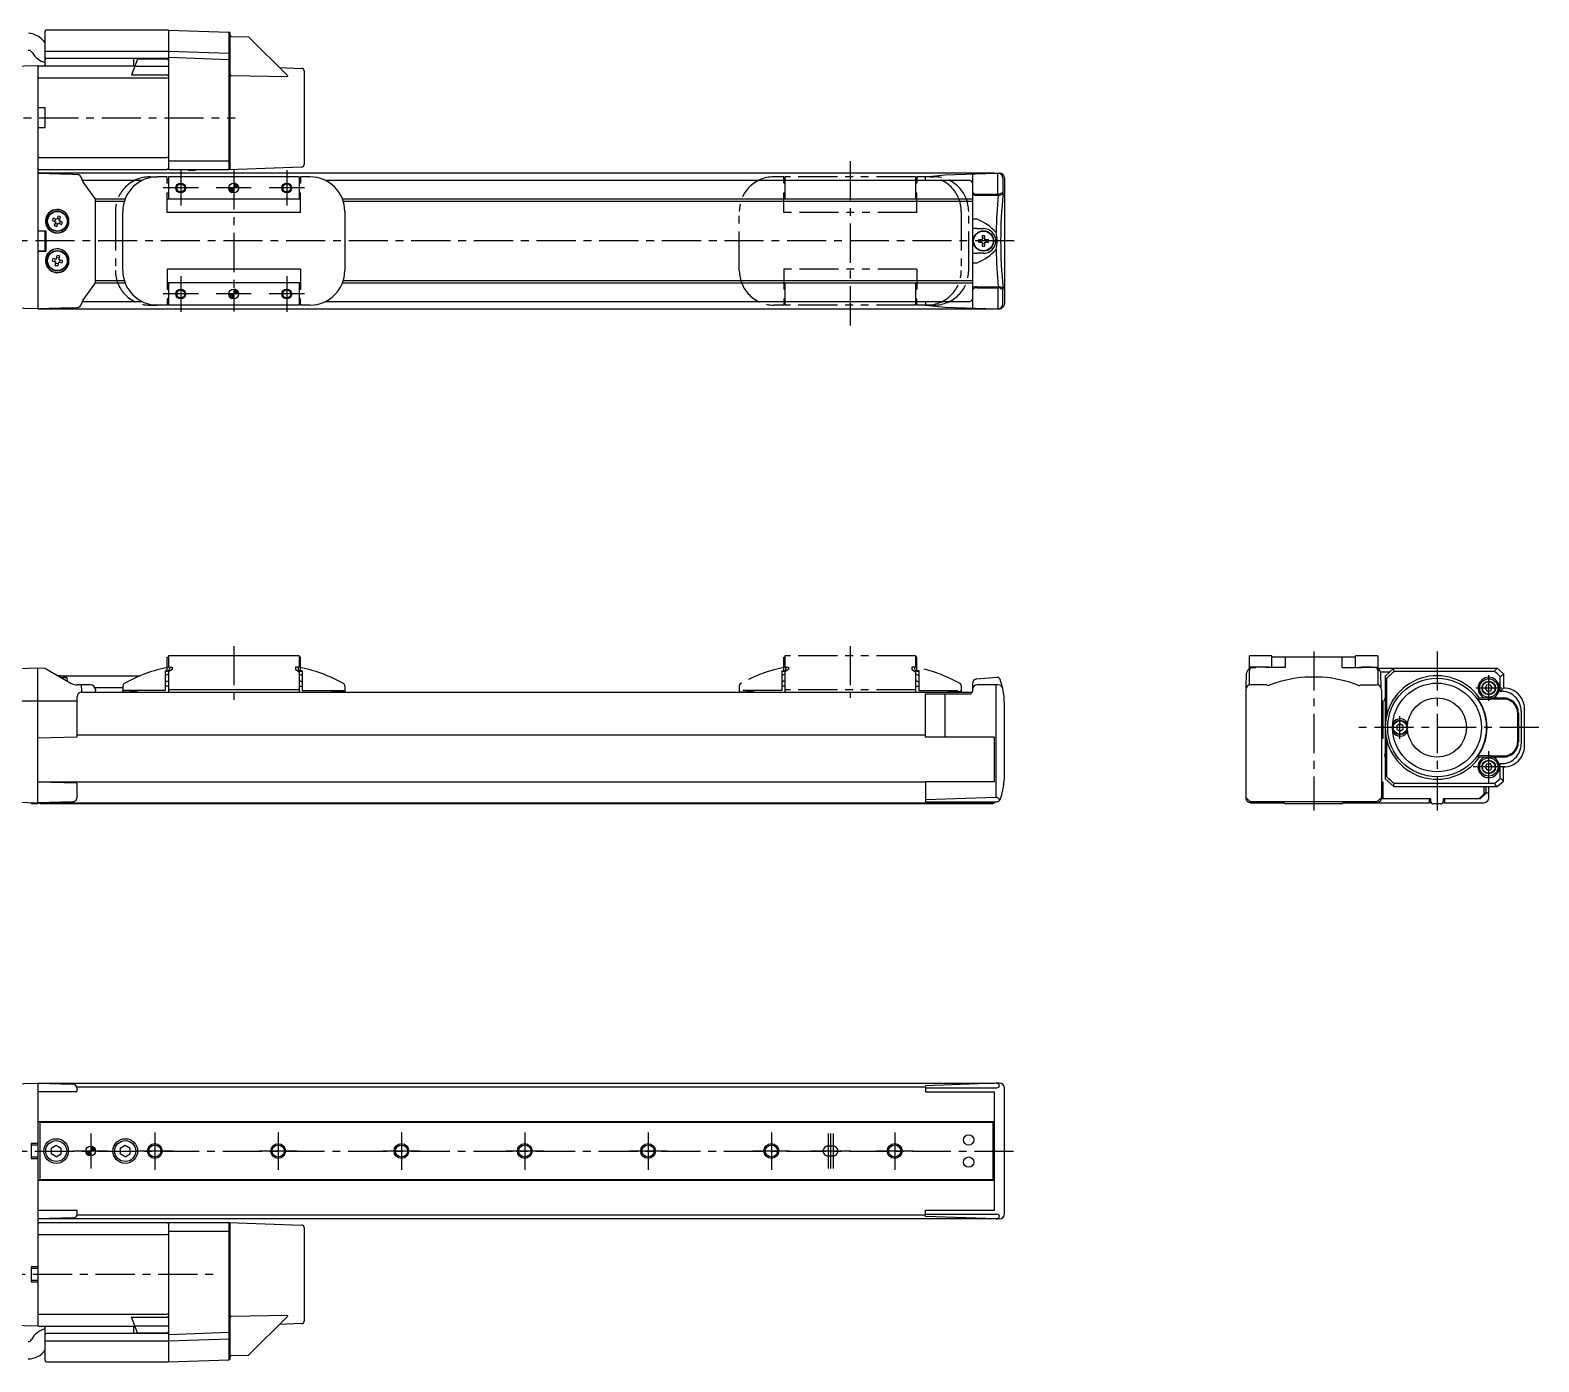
# Model space of a CAD drawing. Extents: x 0 to 918, y -8 to 540.
# Drawn here: x 307 to 918, y 0 to 540 of the extents above; entities that cross this region are included whole.
import ezdxf

# ---------------------------------------------------------------- set-up
doc = ezdxf.new("R2010")
doc.units = 0
doc.header["$LTSCALE"] = 0.5
doc.linetypes.add('CENTER', pattern=[50.8, 31.75, -6.35, 6.35, -6.35])
doc.linetypes.add('PHANTOM', pattern=[63.5, 31.75, -6.35, 6.35, -6.35, 6.35, -6.35])
for name, color, linetype in [('MSM_CENTER', 1, 'CENTER'), ('MSM_CONTINUOUS', 7, 'CONTINUOUS'), ('MSM_IMAGINARY', 6, 'PHANTOM'), ('MSM_NARROW', 5, 'CONTINUOUS')]:
    doc.layers.add(name, color=color, linetype=linetype)

# ---------------------------------------------------------------- blocks, each defined once
blk = doc.blocks.new('*U51')
at = {"layer": 'MSM_CONTINUOUS', "linetype": 'CONTINUOUS'}
for p, q in [((389.11, 435.1), (389.11, 434.95)), ((389.87, 434.95), (389.11, 435.1)), ((389.11, 434.95), (389.11, 434.51)), ((389.11, 434.51), (389.11, 433.86)), ((389.87, 434.95), (390.52, 434.51)), ((390.52, 434.51), (390.96, 433.86)), ((389.11, 433.86), (389.11, 433.1)), ((390.96, 433.86), (391.11, 433.1))]:
    blk.add_line(p, q, dxfattribs=at)
for points in [[(389.11, 435.1), (389.11, 434.95), (389.87, 434.95)], [(389.11, 434.95), (389.11, 434.51), (390.52, 434.51)], [(389.11, 434.51), (389.11, 433.86), (390.96, 433.86)], [(389.11, 433.86), (389.11, 433.1), (391.11, 433.1)]]:
    blk.add_solid(points, dxfattribs=at)
at = {"layer": 'MSM_CONTINUOUS', "linetype": 'CONTINUOUS', "extrusion": (0, 0, -1)}
for points in [[(-389.11, 434.95), (-389.87, 434.95), (-390.52, 434.51)], [(-389.11, 434.51), (-390.52, 434.51), (-390.96, 433.86)], [(-389.11, 433.86), (-390.96, 433.86), (-391.11, 433.1)]]:
    blk.add_solid(points, dxfattribs=at)
blk = doc.blocks.new('*U52')
at = {"layer": 'MSM_CONTINUOUS', "linetype": 'CONTINUOUS'}
for p, q in [((387.11, 433.1), (387.26, 432.33)), ((387.26, 432.33), (387.69, 431.68)), ((387.69, 431.68), (388.34, 431.25)), ((389.11, 431.1), (388.34, 431.25)), ((389.11, 433.1), (389.11, 432.33)), ((389.11, 432.33), (389.11, 431.68)), ((389.11, 431.68), (389.11, 431.25)), ((389.11, 431.25), (389.11, 431.1))]:
    blk.add_line(p, q, dxfattribs=at)
for points in [[(387.11, 433.1), (387.26, 432.33), (389.11, 432.33)], [(387.26, 432.33), (387.69, 431.68), (389.11, 431.68)], [(387.69, 431.68), (388.34, 431.25), (389.11, 431.25)]]:
    blk.add_solid(points, dxfattribs=at)
at = {"layer": 'MSM_CONTINUOUS', "linetype": 'CONTINUOUS', "extrusion": (0, 0, -1)}
for points in [[(-387.11, 433.1), (-389.11, 433.1), (-389.11, 432.33)], [(-387.26, 432.33), (-389.11, 432.33), (-389.11, 431.68)], [(-387.69, 431.68), (-389.11, 431.68), (-389.11, 431.25)], [(-388.34, 431.25), (-389.11, 431.25), (-389.11, 431.1)]]:
    blk.add_solid(points, dxfattribs=at)
blk = doc.blocks.new('*U53')
at = {"layer": 'MSM_CONTINUOUS', "linetype": 'CONTINUOUS'}
for p, q in [((387.11, 476.1), (387.26, 475.33)), ((387.26, 475.33), (387.69, 474.68)), ((387.69, 474.68), (388.34, 474.25)), ((389.11, 474.1), (388.34, 474.25)), ((389.11, 476.1), (389.11, 475.33)), ((389.11, 475.33), (389.11, 474.68)), ((389.11, 474.68), (389.11, 474.25)), ((389.11, 474.25), (389.11, 474.1))]:
    blk.add_line(p, q, dxfattribs=at)
for points in [[(387.11, 476.1), (387.26, 475.33), (389.11, 475.33)], [(387.26, 475.33), (387.69, 474.68), (389.11, 474.68)], [(387.69, 474.68), (388.34, 474.25), (389.11, 474.25)]]:
    blk.add_solid(points, dxfattribs=at)
at = {"layer": 'MSM_CONTINUOUS', "linetype": 'CONTINUOUS', "extrusion": (0, 0, -1)}
for points in [[(-387.11, 476.1), (-389.11, 476.1), (-389.11, 475.33)], [(-387.26, 475.33), (-389.11, 475.33), (-389.11, 474.68)], [(-387.69, 474.68), (-389.11, 474.68), (-389.11, 474.25)], [(-388.34, 474.25), (-389.11, 474.25), (-389.11, 474.1)]]:
    blk.add_solid(points, dxfattribs=at)
blk = doc.blocks.new('*U54')
at = {"layer": 'MSM_CONTINUOUS', "linetype": 'CONTINUOUS'}
for p, q in [((389.11, 478.1), (389.11, 477.95)), ((389.87, 477.95), (389.11, 478.1)), ((389.11, 477.95), (389.11, 477.51)), ((389.11, 477.51), (389.11, 476.86)), ((389.87, 477.95), (390.52, 477.51)), ((390.52, 477.51), (390.96, 476.86)), ((389.11, 476.86), (389.11, 476.1)), ((390.96, 476.86), (391.11, 476.1))]:
    blk.add_line(p, q, dxfattribs=at)
for points in [[(389.11, 478.1), (389.11, 477.95), (389.87, 477.95)], [(389.11, 477.95), (389.11, 477.51), (390.52, 477.51)], [(389.11, 477.51), (389.11, 476.86), (390.96, 476.86)], [(389.11, 476.86), (389.11, 476.1), (391.11, 476.1)]]:
    blk.add_solid(points, dxfattribs=at)
at = {"layer": 'MSM_CONTINUOUS', "linetype": 'CONTINUOUS', "extrusion": (0, 0, -1)}
for points in [[(-389.11, 477.95), (-389.87, 477.95), (-390.52, 477.51)], [(-389.11, 477.51), (-390.52, 477.51), (-390.96, 476.86)], [(-389.11, 476.86), (-390.96, 476.86), (-391.11, 476.1)]]:
    blk.add_solid(points, dxfattribs=at)
blk = doc.blocks.new('*U55')
at = {"layer": 'MSM_CONTINUOUS', "linetype": 'CONTINUOUS'}
for p, q in [((329.11, 85.5), (329.26, 84.73)), ((329.26, 84.73), (329.69, 84.09)), ((329.69, 84.09), (330.34, 83.65)), ((331.11, 83.5), (330.34, 83.65)), ((331.11, 85.5), (331.11, 84.73)), ((331.11, 84.73), (331.11, 84.09)), ((331.11, 84.09), (331.11, 83.65)), ((331.11, 83.65), (331.11, 83.5))]:
    blk.add_line(p, q, dxfattribs=at)
for points in [[(329.11, 85.5), (329.26, 84.73), (331.11, 84.73)], [(329.26, 84.73), (329.69, 84.09), (331.11, 84.09)], [(329.69, 84.09), (330.34, 83.65), (331.11, 83.65)]]:
    blk.add_solid(points, dxfattribs=at)
at = {"layer": 'MSM_CONTINUOUS', "linetype": 'CONTINUOUS', "extrusion": (0, 0, -1)}
for points in [[(-329.11, 85.5), (-331.11, 85.5), (-331.11, 84.73)], [(-329.26, 84.73), (-331.11, 84.73), (-331.11, 84.09)], [(-329.69, 84.09), (-331.11, 84.09), (-331.11, 83.65)], [(-330.34, 83.65), (-331.11, 83.65), (-331.11, 83.5)]]:
    blk.add_solid(points, dxfattribs=at)
blk = doc.blocks.new('*U56')
at = {"layer": 'MSM_CONTINUOUS', "linetype": 'CONTINUOUS'}
for p, q in [((331.11, 87.5), (331.11, 87.35)), ((331.87, 87.35), (331.11, 87.5)), ((331.11, 87.35), (331.11, 86.91)), ((331.11, 86.91), (331.11, 86.27)), ((331.11, 86.27), (331.11, 85.5)), ((331.87, 87.35), (332.52, 86.91)), ((332.52, 86.91), (332.96, 86.27)), ((332.96, 86.27), (333.11, 85.5))]:
    blk.add_line(p, q, dxfattribs=at)
for points in [[(331.11, 87.5), (331.11, 87.35), (331.87, 87.35)], [(331.11, 87.35), (331.11, 86.91), (332.52, 86.91)], [(331.11, 86.91), (331.11, 86.27), (332.96, 86.27)], [(331.11, 86.27), (331.11, 85.5), (333.11, 85.5)]]:
    blk.add_solid(points, dxfattribs=at)
at = {"layer": 'MSM_CONTINUOUS', "linetype": 'CONTINUOUS', "extrusion": (0, 0, -1)}
for points in [[(-331.11, 87.35), (-331.87, 87.35), (-332.52, 86.91)], [(-331.11, 86.91), (-332.52, 86.91), (-332.96, 86.27)], [(-331.11, 86.27), (-332.96, 86.27), (-333.11, 85.5)]]:
    blk.add_solid(points, dxfattribs=at)

msp = doc.modelspace()

# ---------------------------------------------------------------- linework, layer by layer
at = {"layer": 'MSM_CENTER'}
for p, q in [((284.81, 504.6), (389.74, 504.6)), ((639.11, 487.02), (639.11, 418.43)), ((367.61, 483.28), (367.61, 468.92)), ((389.11, 483.28), (389.11, 426.02)), ((410.61, 483.28), (410.61, 468.92)), ((374.79, 476.1), (360.43, 476.1)), ((396.19, 476.1), (382.03, 476.1)), ((417.79, 476.1), (403.43, 476.1)), ((705.58, 454.6), (286.19, 454.6)), ((367.61, 440.28), (367.61, 425.92)), ((410.61, 440.28), (410.61, 425.92)), ((374.79, 433.1), (360.43, 433.1)), ((396.19, 433.1), (382.03, 433.1)), ((417.79, 433.1), (403.43, 433.1)), ((389.11, 290.28), (389.11, 268.51)), ((639.11, 290.28), (639.11, 269.32)), ((827.02, 288.15), (827.02, 223.59)), ((877.02, 288.15), (877.02, 223.59)), ((898.01, 268.05), (898.01, 278.5)), ((903.24, 273.28), (892.79, 273.28)), ((918.31, 257.28), (842.83, 257.28)), ((862.01, 252.65), (862.01, 261.9)), ((898.01, 234.93), (898.01, 247.62)), ((904.36, 241.28), (891.67, 241.28)), ((331.11, 92.58), (331.11, 78.42)), ((357.11, 93.08), (357.11, 77.92)), ((407.11, 93.08), (407.11, 77.92)), ((457.11, 93.08), (457.11, 77.92)), ((507.11, 93.08), (507.11, 77.92)), ((557.11, 93.08), (557.11, 77.92)), ((607.11, 93.08), (607.11, 77.92)), ((630.11, 92.58), (630.11, 78.42)), ((631.11, 92.58), (631.11, 78.42)), ((632.11, 92.58), (632.11, 78.42)), ((657.11, 93.08), (657.11, 77.92)), ((283.06, 85.5), (705.63, 85.5)), ((338.19, 85.5), (324.03, 85.5)), ((364.69, 85.5), (349.53, 85.5)), ((414.69, 85.5), (399.53, 85.5)), ((464.69, 85.5), (449.53, 85.5)), ((514.69, 85.5), (499.53, 85.5)), ((564.69, 85.5), (549.53, 85.5)), ((614.69, 85.5), (599.53, 85.5)), ((637.19, 85.5), (623.03, 85.5)), ((639.19, 85.5), (625.03, 85.5)), ((664.69, 85.5), (649.53, 85.5)), ((282.28, 35.51), (382.44, 35.51))]:
    msp.add_line(p, q, dxfattribs=at)
at = {"layer": 'MSM_CONTINUOUS'}
for p, q in [((312.61, 526.1), (312.61, 539.6)), ((362.61, 540.1), (313.11, 540.1)), ((362.61, 540.1), (362.61, 483.6)), ((362.61, 540.1), (387.13, 539.24)), ((387.13, 539.24), (387.12, 483.6)), ((387.61, 484.1), (387.61, 538.74)), ((388.09, 537.58), (395.07, 537.34)), ((395.41, 537.19), (410.93, 521.68)), ((312.61, 531.6), (362.61, 531.6)), ((362.61, 528.61), (313.11, 528.61)), ((350.01, 528.4), (347.66, 521.96)), ((348.61, 525.6), (348.61, 528.61)), ((362.11, 528.4), (350.01, 528.4)), ((360.71, 528.4), (360.71, 528.61)), ((362.61, 527.9), (362.11, 528.4)), ((362.61, 531.6), (387.12, 530.75)), ((387.12, 528.11), (362.61, 528.97)), ((387.12, 530.75), (387.61, 530.75)), ((309.61, 525.61), (290.57, 525.11)), ((309.61, 525.61), (309.61, 427.1)), ((309.61, 525.61), (310.11, 525.6)), ((309.61, 525.1), (310.11, 525.6)), ((310.11, 520.76), (309.61, 520.59)), ((310.11, 525.6), (348.99, 525.6)), ((310.11, 520.76), (362.11, 520.76)), ((347.66, 521.96), (362.11, 521.97)), ((348.94, 525.47), (362.11, 525.47)), ((362.11, 525.47), (362.61, 525.49)), ((362.11, 521.97), (362.61, 521.64)), ((362.11, 520.76), (362.61, 520.59)), ((388.09, 521.67), (411.07, 521.25)), ((407.71, 524.9), (416.64, 524.58)), ((417.61, 523.58), (417.61, 485.61)), ((312.61, 508.6), (309.61, 508.6)), ((312.61, 500.6), (312.61, 508.6)), ((309.61, 500.6), (312.61, 500.6)), ((310.11, 488.43), (309.61, 488.61)), ((310.11, 483.6), (309.61, 484.1)), ((310.11, 488.43), (362.11, 488.43)), ((310.11, 483.6), (362.11, 483.6)), ((362.61, 488.61), (362.11, 488.43)), ((362.61, 484.1), (362.11, 483.6)), ((362.61, 487.1), (387.12, 487.1)), ((362.61, 483.6), (387.12, 483.6)), ((370.61, 483.6), (370.61, 483.34)), ((370.61, 483.34), (373.61, 483.34)), ((373.61, 483.34), (373.61, 483.6)), ((387.12, 483.6), (416.64, 484.61)), ((697.61, 482.1), (309.61, 482.1)), ((309.61, 482.1), (323.66, 481.73)), ((323.66, 481.73), (325.57, 481.59)), ((351.8, 479.1), (327.67, 479.1)), ((332.98, 471.6), (327.86, 478.76)), ((362.11, 480.6), (358.11, 480.6)), ((362.11, 478.1), (362.11, 480.6)), ((362.61, 479.1), (362.11, 479.1)), ((362.61, 478.1), (362.11, 478.1)), ((362.61, 480.6), (362.61, 471.6)), ((415.61, 480.6), (362.61, 480.6)), ((415.61, 480.6), (415.61, 471.6)), ((416.11, 479.1), (415.61, 479.1)), ((416.11, 478.1), (415.61, 478.1)), ((420.11, 480.6), (416.11, 480.6)), ((416.11, 480.6), (416.11, 478.1)), ((687.61, 479.1), (426.41, 479.1)), ((669.61, 480.68), (677.61, 481.38)), ((669.61, 479.1), (669.61, 480.68)), ((677.61, 481.38), (698.11, 482.1)), ((688.61, 481.77), (688.61, 427.43)), ((697.61, 482.1), (697.61, 482.08)), ((698.11, 482.1), (699.61, 482.1)), ((699, 473.6), (699, 482.1)), ((700.96, 480.1), (700.96, 474.43)), ((701.61, 480.1), (701.61, 429.1)), ((345.03, 471.6), (332.98, 471.6)), ((332.99, 437.6), (332.99, 471.6)), ((362.11, 466.1), (362.11, 474.1)), ((362.11, 474.1), (362.61, 474.1)), ((416.11, 471.6), (362.11, 471.6)), ((415.61, 474.1), (416.11, 474.1)), ((416.11, 466.1), (416.11, 474.1)), ((688.61, 471.6), (433.18, 471.6)), ((690.61, 473.6), (698.88, 473.6)), ((690.61, 473.21), (698.96, 473.21)), ((698.88, 473.6), (699, 473.6)), ((698.88, 473.6), (699, 473.6)), ((699.05, 473.21), (698.96, 473.21)), ((344.69, 470.6), (333, 470.6)), ((344.11, 442.6), (344.11, 466.6)), ((416.11, 466.1), (362.11, 466.1)), ((688.61, 470.6), (433.52, 470.6)), ((434.11, 466.6), (434.11, 442.6)), ((315.52, 462.91), (316.93, 462.32)), ((317.33, 463.27), (315.92, 463.86)), ((316.93, 462.32), (316.35, 460.91)), ((316.8, 463.49), (316.41, 462.54)), ((316.71, 461.79), (317.66, 461.4)), ((317.3, 460.51), (317.89, 461.92)), ((317.92, 464.68), (317.33, 463.27)), ((318.5, 463.4), (317.55, 463.8)), ((317.89, 461.92), (319.29, 461.34)), ((318.28, 462.87), (318.87, 464.28)), ((319.69, 462.29), (318.28, 462.87)), ((318.41, 461.7), (318.81, 462.65)), ((322.13, 463.88), (322.13, 461.31)), ((690.43, 459.6), (688.61, 459.6)), ((690.43, 459.6), (693.11, 459.6)), ((309.61, 458.73), (312.86, 458.73)), ((312.61, 458.6), (309.61, 458.6)), ((312.61, 458.6), (312.74, 458.73)), ((312.61, 450.6), (312.61, 458.6)), ((312.74, 458.73), (312.74, 450.47)), ((312.86, 458.73), (312.86, 450.47)), ((692.59, 455.11), (691.07, 455.11)), ((691.07, 454.08), (692.59, 454.08)), ((692.02, 455.11), (692.02, 454.08)), ((692.59, 456.64), (692.59, 455.11)), ((693.62, 455.69), (692.59, 455.69)), ((692.59, 454.08), (692.59, 452.56)), ((692.59, 453.51), (693.62, 453.51)), ((693.62, 455.11), (693.62, 456.64)), ((695.15, 455.11), (693.62, 455.11)), ((693.62, 452.56), (693.62, 454.08)), ((693.62, 454.08), (695.15, 454.08)), ((694.2, 454.08), (694.2, 455.11)), ((309.61, 450.6), (312.61, 450.6)), ((309.61, 450.47), (312.86, 450.47)), ((312.61, 450.6), (312.74, 450.47)), ((317.2, 447.2), (315.69, 447.48)), ((316.63, 447.3), (316.44, 446.29)), ((317.2, 447.2), (317.48, 448.7)), ((318.31, 447.57), (317.3, 447.76)), ((318.49, 448.51), (318.21, 447.01)), ((319.71, 446.73), (318.21, 447.01)), ((318.58, 445.89), (318.77, 446.9)), ((322.13, 448.04), (322.13, 445.16)), ((688.61, 449.6), (690.43, 449.6)), ((693.11, 449.6), (690.43, 449.6)), ((315.51, 446.47), (317.01, 446.19)), ((316.73, 444.68), (317.01, 446.19)), ((316.9, 445.62), (317.92, 445.43)), ((318.02, 446), (317.74, 444.5)), ((318.02, 446), (319.52, 445.72)), ((362.11, 443.1), (362.11, 435.1)), ((416.11, 443.1), (362.11, 443.1)), ((416.11, 443.1), (416.11, 435.1)), ((327.86, 430.43), (332.98, 437.6)), ((332.98, 437.6), (345.03, 437.6)), ((333, 438.6), (344.69, 438.6)), ((416.11, 437.6), (362.11, 437.6)), ((362.11, 435.1), (362.61, 435.1)), ((362.61, 437.6), (362.61, 428.6)), ((415.61, 437.6), (415.61, 428.6)), ((415.61, 435.1), (416.11, 435.1)), ((433.18, 437.6), (688.61, 437.6)), ((433.52, 438.6), (688.61, 438.6)), ((690.61, 435.99), (698.96, 435.99)), ((690.61, 435.6), (698.88, 435.6)), ((698.88, 435.6), (699, 435.59)), ((699.05, 435.99), (698.96, 435.99)), ((699, 435.59), (699, 427.1)), ((700.96, 429.1), (700.96, 434.77)), ((327.71, 430.1), (327.86, 430.43)), ((327.71, 430.1), (351.8, 430.1)), ((362.11, 428.6), (358.11, 428.6)), ((362.61, 431.1), (362.11, 431.1)), ((362.11, 431.1), (362.11, 428.6)), ((362.11, 430.1), (362.61, 430.1)), ((415.61, 428.6), (362.61, 428.6)), ((416.11, 431.1), (415.61, 431.1)), ((415.61, 430.1), (416.11, 430.1)), ((416.11, 428.6), (416.11, 431.1)), ((420.11, 428.6), (416.11, 428.6)), ((426.41, 430.1), (687.61, 430.1)), ((669.61, 430.1), (669.61, 428.51)), ((669.61, 428.51), (677.61, 427.81)), ((309.61, 427.1), (290.57, 427.6)), ((323.57, 427.46), (309.61, 427.1)), ((309.61, 427.1), (697.61, 427.1)), ((323.57, 427.46), (325.57, 427.61)), ((677.61, 427.81), (698.11, 427.1)), ((697.61, 427.1), (697.61, 427.12)), ((698.11, 427.1), (699.61, 427.1)), ((362.11, 285.78), (362.61, 285.78)), ((362.11, 280.07), (362.11, 285.78)), ((415.61, 286.28), (362.61, 286.28)), ((362.61, 286.28), (362.61, 281.7)), ((362.61, 281.78), (364.11, 281.78)), ((363.01, 281.54), (363.01, 281.07)), ((364.11, 281.78), (364.11, 280.78)), ((415.61, 281.78), (414.11, 281.78)), ((414.11, 281.78), (414.11, 280.78)), ((415.21, 281.54), (415.21, 281.07)), ((415.61, 286.28), (415.61, 281.7)), ((416.11, 285.78), (415.61, 285.78)), ((416.11, 280.07), (416.11, 285.78)), ((801.02, 274.52), (801.02, 286.28)), ((810.02, 286.28), (801.02, 286.28)), ((808.52, 281.78), (801.02, 281.78)), ((802.02, 281.6), (803.52, 281.6)), ((803.52, 281.74), (803.52, 281.74)), ((803.52, 281.6), (803.52, 281.74)), ((807.52, 281.74), (803.52, 281.74)), ((807.52, 281.74), (807.52, 281.74)), ((807.52, 281.74), (807.52, 281.6)), ((815.52, 281.6), (807.52, 281.6)), ((808.52, 281.6), (808.52, 281.78)), ((810.02, 281.6), (810.02, 286.28)), ((844.02, 285.78), (810.02, 285.78)), ((815.52, 281.6), (815.52, 285.78)), ((838.52, 281.6), (838.52, 285.78)), ((838.52, 281.6), (846.52, 281.6)), ((844.02, 281.6), (844.02, 286.28)), ((853.02, 286.28), (844.02, 286.28)), ((845.52, 281.78), (853.02, 281.78)), ((845.52, 281.6), (845.52, 281.78)), ((846.52, 281.74), (846.52, 281.74)), ((846.52, 281.74), (846.52, 281.6)), ((850.52, 281.74), (846.52, 281.74)), ((850.52, 281.74), (850.52, 281.74)), ((850.52, 281.6), (850.52, 281.74)), ((852.02, 281.6), (850.52, 281.6)), ((853.02, 286.28), (853.02, 274.52)), ((309.61, 281.28), (290.57, 280.78)), ((312.61, 281.2), (309.61, 281.28)), ((309.61, 226.28), (309.61, 281.28)), ((313.48, 280.77), (323.06, 275.24)), ((317.8, 278.28), (351.22, 278.28)), ((318.1, 278.25), (318.09, 278.23)), ((318.1, 278.23), (318.1, 278.25)), ((318.14, 278.23), (318.14, 278.25)), ((318.14, 278.25), (318.15, 278.23)), ((318.3, 278.25), (318.3, 278.21)), ((321.61, 277.48), (319.19, 277.48)), ((321.74, 276), (321.61, 277.48)), ((361.36, 280.28), (362.11, 280.28)), ((361.36, 280.28), (361.36, 272.28)), ((362.1, 276.08), (362.61, 276.26)), ((364.11, 280.78), (362.61, 279.91)), ((362.61, 280.27), (362.61, 271.58)), ((414.11, 280.78), (415.61, 279.91)), ((415.61, 280.27), (415.61, 271.58)), ((416.11, 276.08), (415.61, 276.26)), ((416.86, 280.28), (416.11, 280.28)), ((416.86, 280.28), (416.86, 272.28)), ((690.43, 276.98), (698.69, 277.7)), ((799.66, 273.31), (799.82, 279.33)), ((801.04, 280.78), (801.02, 280.78)), ((801.02, 280.52), (801.02, 280.58)), ((853, 280.78), (853.02, 280.78)), ((853.02, 281.28), (901.38, 281.28)), ((853.02, 280.52), (853.02, 280.58)), ((857.84, 279.78), (854.17, 279.78)), ((854.39, 273.31), (854.23, 279.33)), ((859.52, 281.28), (856.01, 278.15)), ((856.01, 278.15), (856.01, 236.4)), ((856.01, 277.29), (856.51, 277.09)), ((856.51, 277.09), (856.51, 263.7)), ((859.52, 280.42), (859.52, 281.28)), ((859.68, 279.92), (859.52, 280.42)), ((900.36, 279.92), (859.68, 279.92)), ((900.36, 279.92), (900.53, 280.42)), ((900.53, 280.42), (901.38, 281.28)), ((901.38, 281.28), (904.01, 279.03)), ((902.66, 277.96), (903.16, 278.17)), ((902.66, 271.92), (902.66, 277.96)), ((903.16, 278.17), (904.01, 279.03)), ((904.01, 279.03), (904.01, 273.28)), ((330.99, 274.58), (325.55, 274.58)), ((325.61, 253.94), (325.61, 269.68)), ((327.23, 271.58), (688.56, 271.58)), ((327.5, 272.03), (327.43, 274.58)), ((332.79, 273.44), (344.11, 273.44)), ((332.99, 272.63), (333, 272.09)), ((344.11, 274.19), (344.11, 271.78)), ((344.11, 271.78), (346.11, 271.78)), ((361.36, 272.28), (344.19, 272.28)), ((344.19, 271.78), (344.19, 272.28)), ((362.61, 274.08), (361.36, 274.08)), ((415.61, 272.58), (362.61, 272.58)), ((415.61, 274.08), (416.86, 274.08)), ((416.86, 272.28), (434.03, 272.28)), ((434.11, 271.78), (432.11, 271.78)), ((434.03, 271.78), (434.03, 272.28)), ((434.11, 274.19), (434.11, 271.78)), ((669.61, 253.38), (669.61, 270.88)), ((669.61, 270.88), (687.61, 270.88)), ((677.61, 253.38), (677.61, 270.88)), ((688.61, 274.99), (688.61, 271.88)), ((699, 274.58), (690.61, 274.58)), ((698.11, 274.58), (698.11, 228.95)), ((799.52, 272.58), (799.52, 228.78)), ((808.02, 274.58), (801.52, 274.58)), ((808.41, 274.19), (808.02, 274.58)), ((845.63, 274.19), (846.02, 274.58)), ((846.02, 274.58), (852.52, 274.58)), ((854.52, 272.58), (854.52, 229.04)), ((893.67, 268.67), (894.09, 269.47)), ((894.5, 269.26), (904, 269.26)), ((897.14, 274.42), (896.58, 273.09)), ((896.58, 273.09), (897.46, 271.94)), ((898.57, 274.61), (897.14, 274.42)), ((897.46, 271.94), (898.89, 272.13)), ((899.44, 273.46), (898.57, 274.61)), ((898.89, 272.13), (899.44, 273.46)), ((904.01, 273.28), (902.66, 271.92)), ((289.11, 268.05), (325.61, 268.08)), ((701.61, 238.08), (701.61, 266.58)), ((854.52, 268.28), (855.02, 268.28)), ((854.99, 268.08), (854.52, 268.08)), ((855.02, 268.28), (855.02, 252.78)), ((856.51, 263.7), (856.01, 263.7)), ((903.56, 268.82), (894.09, 268.49)), ((910, 263.26), (910, 251.29)), ((911.16, 263.92), (911.16, 250.63)), ((912.51, 249.78), (912.51, 264.78)), ((855.02, 262.28), (854.59, 261.84)), ((854.59, 261.84), (855.02, 261.84)), ((854.59, 259.71), (854.59, 261.84)), ((855.02, 259.71), (854.59, 259.71)), ((855.02, 259.28), (854.59, 259.71)), ((862.01, 258.75), (860.73, 258.01)), ((860.73, 258.01), (860.73, 256.54)), ((863.29, 258.01), (862.01, 258.75)), ((863.29, 256.54), (863.29, 258.01)), ((909.75, 251.53), (909.75, 263.02)), ((309.61, 253.08), (325.56, 253.49)), ((325.56, 253.49), (325.61, 253.94)), ((325.61, 254.28), (669.61, 254.28)), ((697.61, 253.38), (669.61, 253.38)), ((697.61, 235.38), (697.61, 253.38)), ((854.52, 253.08), (854.82, 252.78)), ((855.02, 252.78), (854.52, 252.78)), ((856.51, 250.85), (856.01, 250.85)), ((856.51, 250.85), (856.51, 237.46)), ((860.73, 256.54), (862.01, 255.8)), ((862.01, 255.8), (863.29, 256.54)), ((894.09, 245.08), (893.67, 245.88)), ((894.09, 246.07), (903.56, 245.73)), ((904, 245.29), (894.5, 245.29)), ((897.14, 242.42), (896.58, 241.09)), ((896.58, 241.09), (897.46, 239.94)), ((898.57, 242.61), (897.14, 242.42)), ((897.46, 239.94), (898.89, 240.13)), ((899.44, 241.46), (898.57, 242.61)), ((898.89, 240.13), (899.44, 241.46)), ((902.66, 236.59), (902.66, 242.63)), ((904.01, 235.52), (904.01, 241.28)), ((309.61, 235.28), (669.61, 235.28)), ((325.41, 234.66), (309.61, 235.08)), ((325.41, 234.66), (325.41, 230.28)), ((669.61, 235.38), (697.61, 235.38)), ((669.61, 235.38), (669.61, 227.08)), ((854.52, 235.28), (855.02, 235.28)), ((854.52, 235.08), (854.72, 235.28)), ((855.02, 235.28), (855.02, 228.28)), ((856.51, 237.46), (856.01, 237.26)), ((856.01, 236.4), (859.52, 233.28)), ((859.52, 234.13), (859.68, 234.63)), ((859.52, 233.28), (859.52, 234.13)), ((859.52, 233.28), (901.38, 233.28)), ((859.68, 234.63), (900.36, 234.63)), ((896.02, 233.28), (896.02, 230.28)), ((897.02, 230.78), (897.02, 233.28)), ((897.94, 233.28), (897.94, 230.78)), ((898.02, 228.78), (898.02, 233.28)), ((900.36, 234.63), (900.53, 234.13)), ((900.53, 234.13), (901.38, 233.28)), ((901.38, 233.28), (904.01, 235.52)), ((903.16, 236.38), (902.66, 236.59)), ((904.01, 235.52), (903.16, 236.38)), ((290.57, 227.27), (309.61, 226.78)), ((307.11, 226.28), (307.11, 226.84)), ((323.66, 227.14), (309.61, 226.78)), ((309.61, 226.78), (697.61, 226.78)), ((310.61, 226.28), (310.61, 226.78)), ((325.41, 230.28), (325.61, 229.41)), ((698.1, 228.95), (669.61, 227.95)), ((669.61, 227.08), (698.12, 227.08)), ((697.11, 226.78), (697.11, 226.28)), ((697.61, 226.78), (697.61, 227.08)), ((801.39, 227.08), (799.52, 228.95)), ((852.66, 227.08), (801.39, 227.08)), ((801.52, 226.78), (815.02, 226.78)), ((815.02, 226.78), (815.02, 227.08)), ((815.02, 226.68), (815.02, 226.78)), ((815.02, 226.68), (815.42, 226.28)), ((838.62, 226.28), (839.02, 226.68)), ((839.02, 226.78), (839.02, 227.08)), ((839.02, 226.78), (873.98, 226.78)), ((839.02, 226.78), (839.02, 226.68)), ((854.52, 228.95), (852.66, 227.08)), ((854.77, 228.52), (854.46, 228.28)), ((874.52, 228.28), (854.46, 228.28)), ((854.52, 229.04), (854.52, 228.95)), ((855.02, 228.78), (854.77, 228.52)), ((873.98, 226.78), (873.98, 228.28)), ((873.98, 226.78), (874.02, 226.84)), ((874.02, 228.28), (874.02, 226.84)), ((874.02, 226.84), (874.62, 226.84)), ((874.52, 227.28), (874.52, 228.28)), ((879.43, 226.84), (880.02, 226.84)), ((879.52, 228.28), (879.52, 227.28)), ((894.52, 228.28), (879.52, 228.28)), ((880.02, 228.28), (880.02, 226.84)), ((880.02, 226.84), (880.07, 226.78)), ((880.07, 228.28), (880.07, 226.78)), ((880.07, 226.78), (896.02, 226.78)), ((896.02, 230.28), (894.02, 228.28)), ((894.45, 228.34), (894.09, 228.34)), ((896.46, 230.35), (894.45, 228.34)), ((894.52, 228.28), (894.45, 228.34)), ((894.52, 228.28), (896.52, 230.28)), ((896.02, 230.78), (898.02, 230.78)), ((896.46, 230.35), (896.46, 230.78)), ((896.46, 230.35), (896.52, 230.28)), ((896.52, 230.78), (896.52, 230.28)), ((309.61, 226.28), (307.11, 226.28)), ((697.11, 226.28), (310.61, 226.28)), ((838.62, 226.28), (815.42, 226.28)), ((878.52, 226.28), (875.52, 226.28)), ((290.57, 112.5), (309.61, 113)), ((309.61, 113), (697.61, 113)), ((309.61, 113), (309.61, 14.5)), ((309.61, 113), (323.66, 112.63)), ((325.39, 111.5), (669.61, 111.5)), ((325.41, 109.5), (325.61, 110.37)), ((325.61, 110.63), (325.61, 110.37)), ((698.1, 113), (669.61, 112)), ((669.61, 112), (669.61, 109.5)), ((669.61, 111.13), (698.12, 111.13)), ((697.61, 112.98), (697.61, 113)), ((698.11, 113), (698.1, 113)), ((699.61, 113), (698.11, 113)), ((701.61, 60), (701.61, 111)), ((325.41, 109.5), (309.61, 109.5)), ((669.61, 109.5), (697.61, 109.5)), ((697.61, 61.5), (697.61, 109.5)), ((309.61, 97.5), (697.61, 97.5)), ((310.61, 73.5), (310.61, 97.5)), ((697.11, 97.1), (310.61, 97.1)), ((697.11, 73.5), (697.11, 97.5)), ((309.61, 88.55), (307.01, 88.5)), ((307.01, 88.5), (307.01, 82.5)), ((307.11, 82.5), (307.11, 88.5)), ((307.11, 88), (309.61, 88)), ((315.07, 86.68), (317.11, 87.86)), ((315.07, 86.68), (315.07, 84.32)), ((317.11, 87.86), (319.15, 86.68)), ((319.15, 84.32), (319.15, 86.68)), ((343.07, 86.68), (345.11, 87.86)), ((343.07, 86.68), (343.07, 84.32)), ((345.11, 87.86), (347.15, 86.68)), ((347.15, 84.32), (347.15, 86.68)), ((632.11, 87.5), (630.11, 87.5)), ((307.01, 82.5), (309.61, 82.45)), ((309.61, 83), (307.11, 83)), ((317.11, 83.14), (315.07, 84.32)), ((317.11, 83.14), (319.15, 84.32)), ((345.11, 83.14), (343.07, 84.32)), ((345.11, 83.14), (347.15, 84.32)), ((630.11, 83.5), (632.11, 83.5)), ((697.61, 73.5), (309.61, 73.5)), ((310.61, 73.9), (697.11, 73.9)), ((309.61, 61.5), (325.61, 61.5)), ((325.61, 59.5), (325.61, 61.5)), ((669.61, 61.5), (697.61, 61.5)), ((669.61, 59), (669.61, 61.5)), ((323.86, 58.37), (309.61, 58)), ((697.61, 58), (309.61, 58)), ((310.11, 56.51), (309.61, 56.01)), ((310.11, 56.51), (362.11, 56.51)), ((669.61, 59.5), (325.61, 59.5)), ((362.61, 56.01), (362.11, 56.51)), ((362.61, 56.51), (362.61, 0)), ((362.61, 56.5), (387.12, 56.5)), ((387.12, 56.5), (387.13, 0.86)), ((387.12, 56.5), (416.64, 55.49)), ((387.61, 1.36), (387.61, 56)), ((669.61, 59.87), (698.12, 59.87)), ((698.1, 58), (669.61, 59)), ((697.61, 58.02), (697.61, 58)), ((698.11, 58), (698.1, 58)), ((699.61, 58), (698.11, 58)), ((309.61, 51.5), (310.11, 51.67)), ((310.11, 51.67), (362.11, 51.67)), ((362.61, 51.5), (362.11, 51.67)), ((362.61, 53), (387.12, 53)), ((417.61, 54.49), (417.61, 16.51)), ((309.61, 38.55), (307.01, 38.5)), ((307.01, 38.5), (307.01, 32.5)), ((307.11, 38.01), (307.01, 38.01)), ((307.11, 32.5), (307.11, 38.5)), ((307.11, 38), (309.61, 38)), ((307.01, 33.01), (307.11, 33.01)), ((307.01, 32.5), (309.61, 32.45)), ((309.61, 33), (307.11, 33)), ((309.61, 19.52), (310.11, 19.35)), ((310.11, 19.35), (362.11, 19.35)), ((362.61, 19.52), (362.11, 19.35)), ((362.11, 18.13), (362.61, 18.46)), ((411.07, 18.85), (388.09, 18.42)), ((395.41, 2.91), (410.93, 18.42)), ((309.61, 14.5), (290.57, 15)), ((309.99, 14.51), (348.99, 14.51)), ((310.11, 14.51), (310.11, 14.51)), ((312.61, 0.51), (312.61, 14.51)), ((350.01, 11.71), (347.66, 18.14)), ((347.66, 18.14), (362.11, 18.13)), ((348.61, 11.51), (348.61, 14.51)), ((348.94, 14.63), (362.11, 14.63)), ((362.11, 14.63), (362.61, 14.6)), ((416.64, 15.51), (407.71, 15.2)), ((312.61, 8.5), (362.61, 8.49)), ((362.61, 11.51), (313.11, 11.51)), ((350.01, 11.71), (362.11, 11.71)), ((360.71, 11.71), (360.71, 11.51)), ((362.11, 11.71), (362.61, 12.21)), ((362.61, 11.13), (387.12, 11.99)), ((362.61, 8.49), (387.12, 9.35)), ((313.11, 0), (362.61, 0)), ((362.61, 0), (387.13, 0.86)), ((388.09, 2.52), (395.07, 2.76))]:
    msp.add_line(p, q, dxfattribs=at)
for centre, radius in [((367.61, 476.1), 1.62), ((389.11, 476.1), 2), ((410.61, 476.1), 1.62), ((317.61, 462.6), 4.15), ((317.61, 462.6), 4), ((693.11, 454.6), 4.15), ((693.11, 454.6), 4), ((317.61, 446.6), 4.15), ((317.61, 446.6), 4), ((367.61, 433.1), 1.62), ((389.11, 433.1), 2), ((410.61, 433.1), 1.62), ((877.02, 257.28), 20), ((898.01, 273.28), 3.75), ((898.01, 273.28), 2.75), ((898.01, 273.28), 2.55), ((877.01, 257.28), 18), ((877.01, 257.28), 12), ((862.01, 257.28), 3), ((862.01, 257.28), 2.75), ((898.01, 241.28), 3.75), ((898.01, 241.28), 2.75), ((898.01, 241.28), 2.55), ((687.11, 90), 2.1), ((317.11, 85.5), 5), ((317.11, 85.5), 4.25), ((331.11, 85.5), 2), ((345.11, 85.5), 5), ((345.11, 85.5), 4.25), ((357.11, 85.5), 2.46), ((407.11, 85.5), 2.46), ((457.11, 85.5), 2.46), ((507.11, 85.5), 2.46), ((557.11, 85.5), 2.46), ((607.11, 85.5), 2.46), ((657.11, 85.5), 2.46), ((687.11, 81), 2.1)]:
    msp.add_circle(centre, radius, dxfattribs=at)
for centre, radius, start, end in [((304.86, 529.42), 9.53, 35.59583, 83.82639), ((313.11, 539.6), 0.5, 89.99861, 180.00139), ((387.11, 538.74), 0.5, 0, 88), ((388.11, 538.08), 0.5, 180, 268), ((395.06, 536.84), 0.5, 45, 88), ((305.74, 529.91), 2, 30.75392, 90), ((314.97, 535.41), 8.75, 210.75392, 254.30609), ((313.11, 529.11), 0.5, 179.99912, 270.00088), ((387.11, 530.24), 0.5, 0.19359, 88.05363), ((387.19, 527.52), 0.594, 45.25323, 96.29601), ((313.11, 526.1), 0.5, 180.00037, 269.99878), ((388.11, 522.17), 0.5, 180.04448, 267.98637), ((410.62, 521.33), 0.455, 349.57331, 48.68632), ((416.61, 523.58), 1, 0, 88), ((387.2, 487.67), 0.575, 262.42864, 315.71013), ((387.11, 484.1), 0.501, 271.44783, 359.94861), ((416.61, 485.61), 1, 272.00003, 359.99995), ((325.49, 479.58), 2.01, 5.01993, 87.77832), ((329.49, 479.92), 2.01, 184.94677, 202.72068), ((329.47, 479.91), 1.97, 202.68219, 215.54643), ((358.11, 466.6), 14, 90, 180), ((420.11, 466.6), 14, 0, 90), ((687.61, 478.1), 1, 359.9987, 90.00055), ((698.98, 480.12), 1.98, 359.42115, 89.40947), ((699.61, 480.1), 2, 0.00041, 89.9997), ((690.31, 475.7), 2.12, 216.87748, 278.12255), ((690.2, 476.02), 2.85, 236.02461, 278.23168), ((965.29, 450.63), 267.19, 175.15281, 178.40333), ((669.61, 467.01), 30, 11.91555, 12.68121), ((698.99, 476.37), 2.77, 270.2271, 315.33246), ((699.11, 477.74), 4.53, 269.20378, 296.19992), ((874.09, 454.6), 174.02, 173.70694, 186.29306), ((673.28, 468.4), 28.33, 10.72928, 12.28381), ((317.54, 462.6), 4.77, 15.61304, 168.29253), ((317.61, 462.6), 4.7, 15.8427, 344.1573), ((317.8, 462.6), 5.04, 168.91792, 191.08076), ((317.54, 462.6), 4.77, 191.7058, 344.38708), ((336.48, 454.72), 22.5, 156.03251, 158.6559), ((325.48, 481.47), 22.5, 246.03255, 248.65592), ((309.73, 443.72), 22.51, 66.03316, 68.65563), ((298.74, 470.47), 22.49, 336.03247, 338.65671), ((688.79, 463.12), 0.251, 87.50375, 137.16345), ((690.34, 451.64), 11.82, 89.53997, 97.46258), ((690.41, 462.97), 0.493, 66.04268, 86.98225), ((681.87, 442.95), 22.26, 42.79177, 66.87376), ((693.11, 454.6), 5, 269.99997, 90.00003), ((713.62, 454.6), 22.56, 178.69207, 181.30793), ((693.11, 434.14), 22.51, 88.68894, 91.31106), ((672.63, 454.6), 22.52, 358.68986, 1.31014), ((686.61, 454.6), 12.1, 343.3011, 16.6991), ((317.42, 446.6), 4.71, 165.57304, 194.42805), ((317.54, 446.6), 4.82, 17.39894, 165.90954), ((317.61, 446.6), 4.75, 17.65482, 342.34518), ((337.72, 442.85), 22.51, 168.13926, 170.76128), ((313.86, 426.49), 22.5, 78.13851, 80.76195), ((297.51, 450.34), 22.5, 348.13847, 350.76207), ((681.87, 466.24), 22.26, 293.12621, 317.20825), ((693.11, 475.04), 22.5, 268.6882, 271.3118), ((969.06, 458.78), 270.97, 181.61947, 184.82462), ((317.54, 446.6), 4.82, 194.09175, 342.60101), ((321.35, 466.7), 22.49, 258.13859, 260.76228), ((358.11, 442.6), 14, 180, 270), ((420.11, 442.6), 14, 270, 0), ((688.75, 446.02), 0.183, 218.78217, 254.65555), ((689.46, 450.08), 4.3, 259.87716, 264.32135), ((689.82, 451.59), 5.85, 262.21605, 267.02857), ((690.79, 474.15), 28.43, 267.43623, 269.27589), ((690.42, 446.16), 0.429, 271.41495, 295.56012), ((690.16, 433.36), 2.67, 80.28476, 125.45905), ((690.29, 433.53), 2.09, 81.29745, 143.70261), ((669.61, 442.18), 30, 347.31879, 348.08445), ((699, 432.84), 2.75, 44.51177, 89.92856), ((699.12, 431.48), 4.5, 63.72075, 90.87485), ((673.35, 440.78), 28.26, 347.71448, 349.27284), ((325.49, 429.62), 2.01, 272.22013, 354.9817), ((328.97, 429.32), 1.48, 148.4268, 175.28841), ((687.61, 431.1), 1, 269.99942, 0.00144), ((698.98, 429.08), 1.98, 270.59053, 0.57885), ((699.61, 429.1), 2, 270.0003, 359.99948), ((374.1, 222.81), 60, 100.81894, 119.432), ((362.81, 281.54), 0.2, 360, 81.46956), ((415.41, 281.54), 0.2, 98.53044, 180), ((404.12, 222.81), 60, 60.568, 79.18106), ((802.03, 280.59), 1.01, 90.63969, 180.62557), ((852.01, 280.59), 1.01, 359.37445, 89.36025), ((310.05, 274.84), 6.85, 59.92909, 68.07991), ((317.38, 269.78), 8.48, 77.44199, 86.83454), ((317.64, 267.95), 10.32, 67.35237, 86.33661), ((317.83, 269.78), 8.48, 77.44178, 86.83797), ((319.45, 275.95), 2.13, 83.95329, 96.04671), ((376.45, 212.17), 69.39, 101.50238, 102.55772), ((381.13, 237.15), 45.71, 113.90038, 115.62586), ((362.61, 274.67), 1.5, 109.72948, 146.44269), ((362.01, 281.07), 1, 281.99783, 0), ((416.21, 281.07), 1, 180, 258.00217), ((401.77, 212.17), 69.39, 77.44228, 78.49762), ((397.09, 237.15), 45.71, 64.37414, 66.09962), ((415.61, 274.67), 1.5, 33.55731, 70.27052), ((690.61, 274.99), 2, 94.99998, 180), ((698.21, 275.83), 1.93, 27.36444, 75.54971), ((670.41, 266.62), 31.19, 12.18281, 18.88572), ((801.82, 279.28), 2, 113.37212, 178.50737), ((826.85, 228.53), 49.24, 93.84926, 111.98868), ((827.02, 142.25), 135.45, 88.5287, 91.4713), ((827.2, 228.56), 49.21, 68.00532, 86.15674), ((852.23, 279.28), 2, 1.49265, 66.62787), ((877, 257.28), 20.99, 35.51048, 324.48954), ((877.01, 257.29), 28.5, 127.44603, 135.99591), ((898.01, 273.28), 4.35, 292.56957, 247.43043), ((883.03, 257.29), 28.51, 46.47555, 52.55402), ((325.55, 279.58), 5.01, 240.01942, 269.98074), ((327.51, 269.68), 1.9, 102.08344, 180.00003), ((327, 272.02), 0.499, 283.07884, 1.76104), ((330.99, 272.58), 2, 1.37143, 90.1286), ((332.39, 271.94), 0.631, 325.13368, 13.97487), ((345.11, 274.19), 1, 119.432, 180), ((346.11, 288.78), 17, 270, 283.93055), ((432.11, 288.78), 17, 256.06945, 270), ((433.11, 274.19), 1, 0, 60.568), ((687.61, 271.88), 1, 269.99906, 0.00158), ((690.61, 272.58), 2, 90.00078, 179.99911), ((699, 272.58), 2, 11.53738, 89.99955), ((669.61, 266.58), 32, 359.99971, 11.53725), ((801.52, 272.58), 2, 90, 180), ((852.52, 272.58), 2, 0, 90), ((858.51, 268.53), 2.75, 155.38002, 204.61996), ((894.5, 269.76), 0.5, 215.56204, 269.96218), ((903.14, 263.92), 8.02, 0.05881, 93.4474), ((904, 263.26), 5.99, 359.97733, 90.02264), ((904.01, 264.78), 8.5, 359.99994, 90.00004), ((897.53, 257.28), 41.51, 171.09835, 188.90165), ((877.67, 257.28), 19.65, 324.53565, 35.46435), ((894.05, 268.97), 0.487, 217.56823, 274.95984), ((903.89, 262.96), 5.87, 0.59431, 93.20516), ((862.01, 257.28), 3.5, 27.36514, 145.70937), ((862.01, 257.28), 3.5, 214.29063, 332.63486), ((903.89, 251.59), 5.87, 266.7949, 359.40563), ((904, 251.29), 5.99, 269.97735, 0.0227), ((858.51, 246.03), 2.75, 155.38004, 204.61996), ((898.01, 241.28), 4.35, 112.5696, 67.4304), ((894.05, 245.58), 0.487, 85.04631, 142.42647), ((894.5, 244.79), 0.5, 90.03716, 144.43821), ((903.14, 250.63), 8.02, 266.55259, 359.94119), ((904.01, 249.78), 8.5, 269.99999, 0.00004), ((671.61, 238.08), 30, 341.25052, 0.00019), ((877.01, 257.26), 28.5, 224.00407, 232.554), ((883.03, 257.26), 28.5, 307.44591, 313.52454), ((323.6, 229.17), 2.03, 271.80392, 6.85026), ((698.22, 227.56), 1.39, 6.90403, 94.63166), ((698.12, 229.08), 2, 269.99993, 317.4811), ((697.68, 229.34), 2.51, 319.90348, 338.82741), ((801.52, 228.78), 2, 180, 270), ((852.53, 228.77), 1.99, 269.89882, 345.63793), ((875.52, 227.28), 1, 180, 270), ((878.52, 227.28), 1, 270, 0), ((896.02, 228.78), 2, 270, 0), ((323.61, 110.63), 2, 0.00014, 88.50004), ((698.22, 111.62), 1.38, 6.58239, 94.95355), ((698.12, 113.13), 2, 269.99977, 317.48132), ((699.61, 111), 2, 0.00041, 89.9997), ((630.11, 85.5), 2, 89.99989, 270.00011), ((632.11, 85.5), 2, 269.99989, 90.00011), ((323.81, 60.37), 2, 271.4954, 334.13861), ((387.11, 56), 0.501, 0.05139, 88.55217), ((416.61, 54.49), 1, 0.00004, 88.00012), ((698.22, 59.38), 1.38, 265.04644, 353.41779), ((698.12, 57.87), 2, 42.51879, 90.00012), ((699.61, 60), 2, 270.0003, 359.99959), ((388.11, 17.92), 0.5, 92.01363, 179.92387), ((410.62, 18.76), 0.455, 311.31368, 10.42669), ((314.97, 4.71), 9, 105.24722, 151.56312), ((313.11, 14.01), 0.5, 90.00082, 180.00004), ((416.61, 16.51), 1, 272.00003, 0.00002), ((305.74, 9.71), 1.5, 269.99932, 331.56361), ((313.11, 11.01), 0.5, 89.99912, 180.00088), ((305.74, 9.71), 8.5, 270.00016, 323.88052), ((313.13, 0.52), 0.518, 180.80098, 268.06398), ((387.11, 1.36), 0.5, 272, 360), ((388.11, 2.02), 0.5, 92, 180), ((395.06, 3.26), 0.5, 271.99865, 315.0004)]:
    msp.add_arc(centre, radius, start, end, dxfattribs=at)
at = {"layer": 'MSM_IMAGINARY'}
for p, q in [((355.11, 480.6), (358.11, 480.6)), ((612.11, 480.6), (608.11, 480.6)), ((612.11, 478.1), (612.11, 480.6)), ((612.61, 478.1), (612.11, 478.1)), ((665.61, 480.6), (612.61, 480.6)), ((612.61, 480.6), (612.61, 471.6)), ((665.61, 480.6), (665.61, 471.6)), ((666.11, 478.1), (665.61, 478.1)), ((666.11, 480.6), (666.11, 478.1)), ((670.11, 480.6), (666.11, 480.6)), ((673.11, 480.6), (670.11, 480.6)), ((612.11, 466.1), (612.11, 474.1)), ((612.11, 474.1), (612.61, 474.1)), ((665.61, 474.1), (666.11, 474.1)), ((666.11, 466.1), (666.11, 474.1)), ((341.11, 466.6), (341.11, 442.6)), ((594.11, 442.6), (594.11, 466.6)), ((666.11, 466.1), (612.11, 466.1)), ((684.11, 466.6), (684.11, 442.6)), ((687.11, 442.6), (687.11, 466.6)), ((612.11, 443.1), (612.11, 435.1)), ((666.11, 443.1), (612.11, 443.1)), ((666.11, 443.1), (666.11, 435.1)), ((612.11, 435.1), (612.61, 435.1)), ((612.61, 437.6), (612.61, 428.6)), ((665.61, 437.6), (665.61, 428.6)), ((665.61, 435.1), (666.11, 435.1)), ((355.11, 428.65), (358.11, 428.65)), ((355.11, 428.6), (358.11, 428.6)), ((612.11, 428.6), (608.11, 428.6)), ((612.61, 431.1), (612.11, 431.1)), ((612.11, 431.1), (612.11, 428.6)), ((665.61, 428.6), (612.61, 428.6)), ((666.11, 431.1), (665.61, 431.1)), ((666.11, 428.6), (666.11, 431.1)), ((670.11, 428.6), (666.11, 428.6)), ((673.11, 428.6), (670.11, 428.6)), ((612.11, 285.78), (612.61, 285.78)), ((612.11, 280.07), (612.11, 285.78)), ((665.61, 286.28), (612.61, 286.28)), ((612.61, 286.28), (612.61, 281.7)), ((612.61, 281.78), (614.11, 281.78)), ((613.01, 281.54), (613.01, 281.07)), ((614.11, 281.78), (614.11, 280.78)), ((665.61, 281.78), (664.11, 281.78)), ((664.11, 281.78), (664.11, 280.78)), ((665.21, 281.54), (665.21, 281.07)), ((665.61, 286.28), (665.61, 281.7)), ((666.11, 285.78), (665.61, 285.78)), ((666.11, 280.07), (666.11, 285.78)), ((611.36, 280.28), (612.11, 280.28)), ((611.36, 280.28), (611.36, 272.28)), ((612.1, 276.08), (612.61, 276.26)), ((614.11, 280.78), (612.61, 279.91)), ((612.61, 280.27), (612.61, 271.58)), ((664.11, 280.78), (665.61, 279.91)), ((665.61, 280.27), (665.61, 271.58)), ((666.11, 276.08), (665.61, 276.26)), ((666.86, 280.28), (666.11, 280.28)), ((666.86, 280.28), (666.86, 272.28)), ((594.11, 274.19), (594.11, 271.78)), ((594.11, 271.78), (596.11, 271.78)), ((611.36, 272.28), (594.19, 272.28)), ((594.19, 271.78), (594.19, 272.28)), ((612.61, 274.08), (611.36, 274.08)), ((665.61, 272.58), (612.61, 272.58)), ((665.61, 274.08), (666.86, 274.08)), ((666.86, 272.28), (684.03, 272.28)), ((684.11, 271.78), (682.11, 271.78)), ((684.03, 271.78), (684.03, 272.28)), ((684.11, 274.19), (684.11, 271.78))]:
    msp.add_line(p, q, dxfattribs=at)
for centre, radius, start, end in [((355.11, 466.6), 14, 90, 180), ((608.11, 466.6), 14, 90, 180), ((670.11, 466.6), 14, 0, 90), ((673.11, 466.6), 14, 0, 90), ((355.11, 442.6), 14, 180, 270), ((608.11, 442.6), 14, 180, 270), ((670.11, 442.6), 14, 270, 0), ((673.11, 442.6), 14, 270, 0), ((624.1, 222.81), 60, 100.81894, 119.432), ((612.81, 281.54), 0.2, 360, 81.46956), ((665.41, 281.54), 0.2, 98.53044, 180), ((654.12, 222.81), 60, 60.568, 79.18106), ((624.1, 222.81), 58.5, 101.32914, 102.58058), ((630.43, 238.67), 44.03, 113.86751, 115.65873), ((612.61, 274.67), 1.5, 109.72948, 146.44269), ((612.01, 281.07), 1, 281.99783, 0), ((666.21, 281.07), 1, 180, 258.00217), ((654.12, 222.81), 58.5, 77.41942, 78.67086), ((648.56, 240.34), 42.2, 64.30234, 66.17142), ((665.61, 274.67), 1.5, 33.55731, 70.27052), ((595.11, 274.19), 1, 119.432, 180), ((596.11, 288.78), 17, 270, 283.93055), ((682.11, 288.78), 17, 256.06945, 270), ((683.11, 274.19), 1, 0, 60.568)]:
    msp.add_arc(centre, radius, start, end, dxfattribs=at)
at = {"layer": 'MSM_NARROW'}
for centre, radius in [((367.61, 476.1), 2), ((410.61, 476.1), 2), ((367.61, 433.1), 2), ((410.61, 433.1), 2), ((357.11, 85.5), 3), ((407.11, 85.5), 3), ((457.11, 85.5), 3), ((507.11, 85.5), 3), ((557.11, 85.5), 3), ((607.11, 85.5), 3), ((657.11, 85.5), 3)]:
    msp.add_circle(centre, radius, dxfattribs=at)

# ---------------------------------------------------------------- block references
at = {"layer": 'MSM_CONTINUOUS', "linetype": 'CONTINUOUS'}
for name in ['*U54', '*U53', '*U51', '*U52', '*U56', '*U55']:
    msp.add_blockref(name, (0, 0), dxfattribs=at)

doc.saveas('drawing.dxf')
